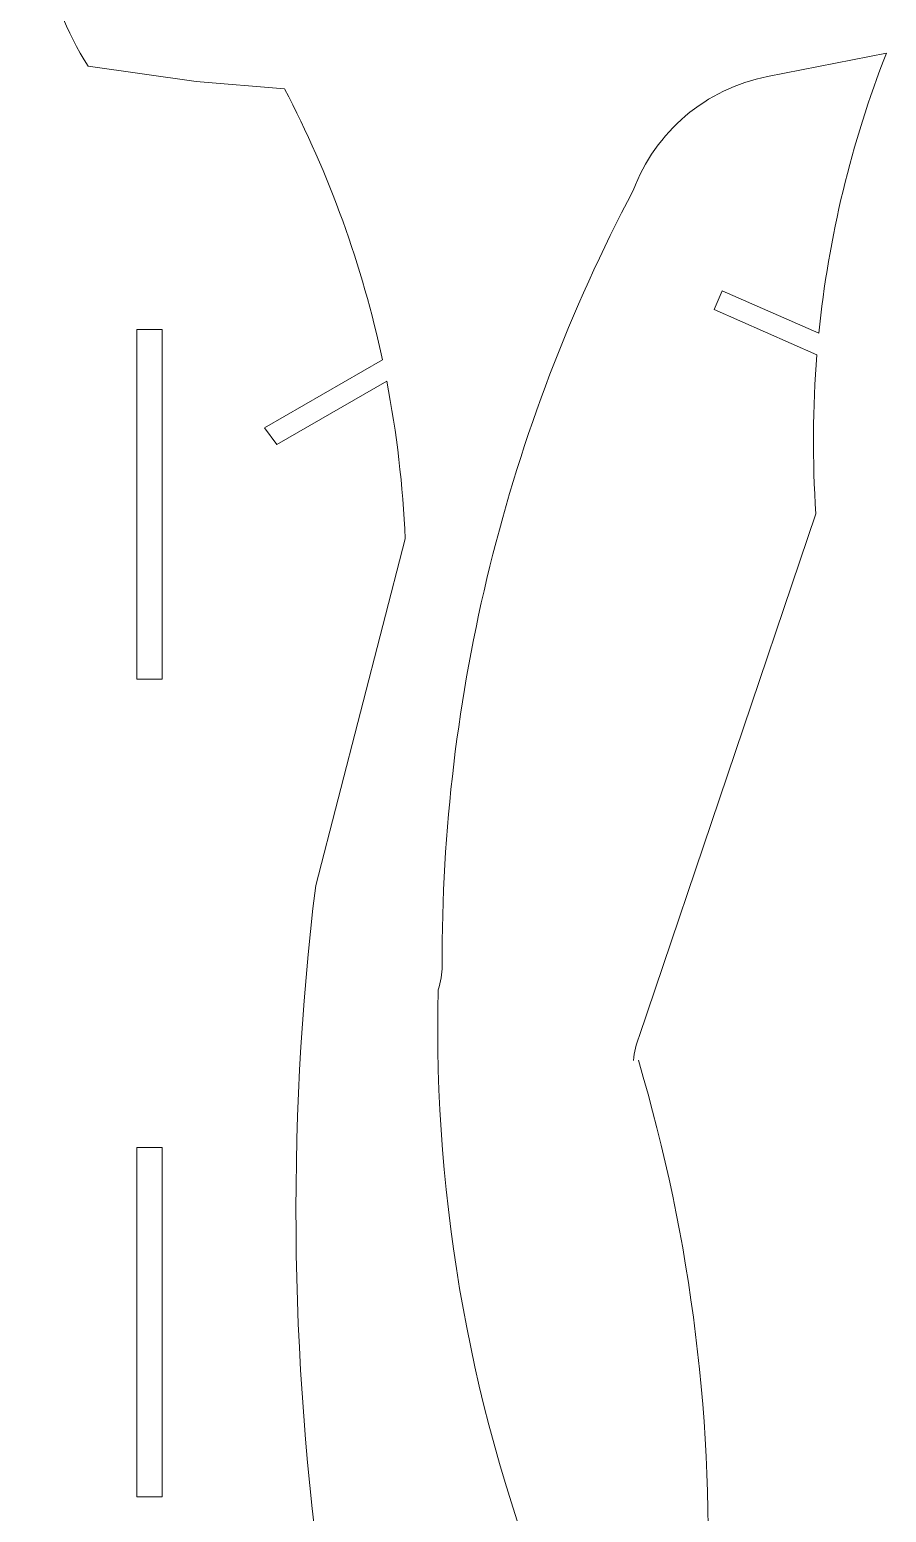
# Model space of a CAD drawing. Header units: millimetres. Extents: x 570 to 650.8, y -8.3 to 42.9.
# Drawn here: x 596.45 to 604.36, y 20.24 to 33.93 of the extents above; entities that cross this region are included whole.
import ezdxf

# ---------------------------------------------------------------- set-up
doc = ezdxf.new("R2010")
doc.units = ezdxf.units.MM
doc.header["$MEASUREMENT"] = 0
doc.layers.add('Layer 1', color=7, linetype='Continuous')

msp = doc.modelspace()

# ---------------------------------------------------------------- linework, layer by layer
at = {"layer": 'Layer 1', "color": 4, "lineweight": 9}
for points in [[(596.60938, 35.73142), (596.44676, 34.99749), (596.58221, 34.22906), (596.98601, 33.59503)], [(604.35714, 33.71621), (604.35714, 33.71621), (603.25924, 33.50093), (603.25924, 33.50093)], [(604.35714, 33.71621), (604.35714, 33.71621), (603.25924, 33.50093), (603.25924, 33.50093)], [(604.35714, 33.71621), (604.35714, 33.71621), (603.25924, 33.50093), (603.25924, 33.50093)], [(604.35714, 33.71621), (604.35714, 33.71621), (603.25924, 33.50093), (603.25924, 33.50093)], [(604.35714, 33.71621), (604.35714, 33.71621), (603.25924, 33.50093), (603.25924, 33.50093)], [(604.35714, 33.71621), (604.35714, 33.71621), (603.25924, 33.50093), (603.25924, 33.50093)], [(604.35714, 33.71621), (604.35714, 33.71621), (603.25924, 33.50093), (603.25924, 33.50093)], [(604.35714, 33.71621), (604.35714, 33.71621), (603.25924, 33.50093), (603.25924, 33.50093)], [(604.35714, 33.71621), (604.35714, 33.71621), (603.25924, 33.50093), (603.25924, 33.50093)], [(604.35714, 33.71621), (604.35714, 33.71621), (603.25924, 33.50093), (603.25924, 33.50093)], [(604.35714, 33.71621), (604.35714, 33.71621), (603.25924, 33.50093), (603.25924, 33.50093)], [(604.35714, 33.71621), (604.35714, 33.71621), (603.25924, 33.50093), (603.25924, 33.50093)], [(604.35714, 33.71621), (604.35714, 33.71621), (603.25924, 33.50093), (603.25924, 33.50093)], [(604.35714, 33.71621), (604.35714, 33.71621), (603.25924, 33.50093), (603.25924, 33.50093)], [(604.35714, 33.71621), (604.35714, 33.71621), (603.25924, 33.50093), (603.25924, 33.50093)], [(604.35714, 33.71621), (604.35714, 33.71621), (603.25924, 33.50093), (603.25924, 33.50093)], [(604.35714, 33.71621), (604.35714, 33.71621), (603.25924, 33.50093), (603.25924, 33.50093)], [(604.35714, 33.71621), (604.35714, 33.71621), (603.25924, 33.50093), (603.25924, 33.50093)], [(604.35714, 33.71621), (604.35714, 33.71621), (603.25924, 33.50093), (603.25924, 33.50093)], [(604.35714, 33.71621), (604.35714, 33.71621), (603.25924, 33.50093), (603.25924, 33.50093)], [(604.35714, 33.71621), (604.35714, 33.71621), (603.25924, 33.50093), (603.25924, 33.50093)], [(604.35714, 33.71621), (604.03314, 32.88657), (603.82337, 32.01679), (603.73368, 31.13066)], [(597.98351, 33.45512), (597.98351, 33.45512), (596.98601, 33.59504), (596.98601, 33.59504)], [(597.98351, 33.45512), (597.98351, 33.45512), (596.98601, 33.59504), (596.98601, 33.59504)], [(597.98351, 33.45512), (597.98351, 33.45512), (596.98601, 33.59504), (596.98601, 33.59504)], [(597.98351, 33.45512), (597.98351, 33.45512), (596.98601, 33.59504), (596.98601, 33.59504)], [(597.98351, 33.45512), (597.98351, 33.45512), (596.98601, 33.59504), (596.98601, 33.59504)], [(597.98351, 33.45512), (597.98351, 33.45512), (596.98601, 33.59504), (596.98601, 33.59504)], [(597.98351, 33.45512), (597.98351, 33.45512), (596.98601, 33.59504), (596.98601, 33.59504)], [(597.98351, 33.45512), (597.98351, 33.45512), (596.98601, 33.59504), (596.98601, 33.59504)], [(597.98351, 33.45512), (597.98351, 33.45512), (596.98601, 33.59504), (596.98601, 33.59504)], [(597.98351, 33.45512), (597.98351, 33.45512), (596.98601, 33.59504), (596.98601, 33.59504)], [(597.98351, 33.45512), (597.98351, 33.45512), (596.98601, 33.59504), (596.98601, 33.59504)], [(597.98351, 33.45512), (597.98351, 33.45512), (596.98601, 33.59504), (596.98601, 33.59504)], [(597.98351, 33.45512), (597.98351, 33.45512), (596.98601, 33.59504), (596.98601, 33.59504)], [(597.98351, 33.45512), (597.98351, 33.45512), (596.98601, 33.59504), (596.98601, 33.59504)], [(597.98351, 33.45512), (597.98351, 33.45512), (596.98601, 33.59504), (596.98601, 33.59504)], [(597.98351, 33.45512), (597.98351, 33.45512), (596.98601, 33.59504), (596.98601, 33.59504)], [(597.98351, 33.45512), (597.98351, 33.45512), (596.98601, 33.59504), (596.98601, 33.59504)], [(597.98351, 33.45512), (597.98351, 33.45512), (596.98601, 33.59504), (596.98601, 33.59504)], [(597.98351, 33.45512), (597.98351, 33.45512), (596.98601, 33.59504), (596.98601, 33.59504)], [(597.98351, 33.45512), (597.98351, 33.45512), (596.98601, 33.59504), (596.98601, 33.59504)], [(597.98351, 33.45512), (597.98351, 33.45512), (596.98601, 33.59504), (596.98601, 33.59504)], [(597.98351, 33.45512), (597.98351, 33.45512), (598.80031, 33.38673), (598.80031, 33.38673)], [(597.98351, 33.45512), (597.98351, 33.45512), (598.80031, 33.38673), (598.80031, 33.38673)], [(597.98351, 33.45512), (597.98351, 33.45512), (598.80031, 33.38673), (598.80031, 33.38673)], [(597.98351, 33.45512), (597.98351, 33.45512), (598.80031, 33.38673), (598.80031, 33.38673)], [(597.98351, 33.45512), (597.98351, 33.45512), (598.80031, 33.38673), (598.80031, 33.38673)], [(597.98351, 33.45512), (597.98351, 33.45512), (598.80031, 33.38673), (598.80031, 33.38673)], [(597.98351, 33.45512), (597.98351, 33.45512), (598.80031, 33.38673), (598.80031, 33.38673)], [(597.98351, 33.45512), (597.98351, 33.45512), (598.80031, 33.38673), (598.80031, 33.38673)], [(597.98351, 33.45512), (597.98351, 33.45512), (598.80031, 33.38673), (598.80031, 33.38673)], [(597.98351, 33.45512), (597.98351, 33.45512), (598.80031, 33.38673), (598.80031, 33.38673)], [(597.98351, 33.45512), (597.98351, 33.45512), (598.80031, 33.38673), (598.80031, 33.38673)], [(597.98351, 33.45512), (597.98351, 33.45512), (598.80031, 33.38673), (598.80031, 33.38673)], [(597.98351, 33.45512), (597.98351, 33.45512), (598.80031, 33.38673), (598.80031, 33.38673)], [(597.98351, 33.45512), (597.98351, 33.45512), (598.80031, 33.38673), (598.80031, 33.38673)], [(597.98351, 33.45512), (597.98351, 33.45512), (598.80031, 33.38673), (598.80031, 33.38673)], [(597.98351, 33.45512), (597.98351, 33.45512), (598.80031, 33.38673), (598.80031, 33.38673)], [(597.98351, 33.45512), (597.98351, 33.45512), (598.80031, 33.38673), (598.80031, 33.38673)], [(597.98351, 33.45512), (597.98351, 33.45512), (598.80031, 33.38673), (598.80031, 33.38673)], [(597.98351, 33.45512), (597.98351, 33.45512), (598.80031, 33.38673), (598.80031, 33.38673)], [(597.98351, 33.45512), (597.98351, 33.45512), (598.80031, 33.38673), (598.80031, 33.38673)], [(597.98351, 33.45512), (597.98351, 33.45512), (598.80031, 33.38673), (598.80031, 33.38673)], [(603.25924, 33.50093), (602.69163, 33.38958), (602.22256, 32.99129), (602.02063, 32.44921)], [(599.70413, 30.88523), (599.51756, 31.75614), (599.21349, 32.59768), (598.80031, 33.38671)], [(602.02064, 32.44921), (600.85252, 30.24457), (600.24616, 27.78579), (600.25533, 25.29077)], [(602.76588, 31.34811), (602.76588, 31.34811), (602.84208, 31.52184), (602.84208, 31.52184)], [(602.76588, 31.34811), (602.76588, 31.34811), (602.84208, 31.52184), (602.84208, 31.52184)], [(602.76588, 31.34811), (602.76588, 31.34811), (602.84208, 31.52184), (602.84208, 31.52184)], [(602.76588, 31.34811), (602.76588, 31.34811), (602.84208, 31.52184), (602.84208, 31.52184)], [(602.76588, 31.34811), (602.76588, 31.34811), (602.84208, 31.52184), (602.84208, 31.52184)], [(602.76588, 31.34811), (602.76588, 31.34811), (602.84208, 31.52184), (602.84208, 31.52184)], [(602.76588, 31.34811), (602.76588, 31.34811), (602.84208, 31.52184), (602.84208, 31.52184)], [(602.76588, 31.34811), (602.76588, 31.34811), (602.84208, 31.52184), (602.84208, 31.52184)], [(602.76588, 31.34811), (602.76588, 31.34811), (602.84208, 31.52184), (602.84208, 31.52184)], [(602.76588, 31.34811), (602.76588, 31.34811), (602.84208, 31.52184), (602.84208, 31.52184)], [(602.76588, 31.34811), (602.76588, 31.34811), (602.84208, 31.52184), (602.84208, 31.52184)], [(602.76588, 31.34811), (602.76588, 31.34811), (602.84208, 31.52184), (602.84208, 31.52184)], [(602.76588, 31.34811), (602.76588, 31.34811), (602.84208, 31.52184), (602.84208, 31.52184)], [(602.76588, 31.34811), (602.76588, 31.34811), (602.84208, 31.52184), (602.84208, 31.52184)], [(602.76588, 31.34811), (602.76588, 31.34811), (602.84208, 31.52184), (602.84208, 31.52184)], [(602.76588, 31.34811), (602.76588, 31.34811), (602.84208, 31.52184), (602.84208, 31.52184)], [(602.76588, 31.34811), (602.76588, 31.34811), (602.84208, 31.52184), (602.84208, 31.52184)], [(602.76588, 31.34811), (602.76588, 31.34811), (602.84208, 31.52184), (602.84208, 31.52184)], [(602.76588, 31.34811), (602.76588, 31.34811), (602.84208, 31.52184), (602.84208, 31.52184)], [(602.76588, 31.34811), (602.76588, 31.34811), (602.84208, 31.52184), (602.84208, 31.52184)], [(602.76588, 31.34811), (602.76588, 31.34811), (602.84208, 31.52184), (602.84208, 31.52184)], [(602.84208, 31.52184), (602.84208, 31.52184), (603.73368, 31.13067), (603.73368, 31.13067)], [(602.84208, 31.52184), (602.84208, 31.52184), (603.73368, 31.13067), (603.73368, 31.13067)], [(602.84208, 31.52184), (602.84208, 31.52184), (603.73368, 31.13067), (603.73368, 31.13067)], [(602.84208, 31.52184), (602.84208, 31.52184), (603.73368, 31.13067), (603.73368, 31.13067)], [(602.84208, 31.52184), (602.84208, 31.52184), (603.73368, 31.13067), (603.73368, 31.13067)], [(602.84208, 31.52184), (602.84208, 31.52184), (603.73368, 31.13067), (603.73368, 31.13067)], [(602.84208, 31.52184), (602.84208, 31.52184), (603.73368, 31.13067), (603.73368, 31.13067)], [(602.84208, 31.52184), (602.84208, 31.52184), (603.73368, 31.13067), (603.73368, 31.13067)], [(602.84208, 31.52184), (602.84208, 31.52184), (603.73368, 31.13067), (603.73368, 31.13067)], [(602.84208, 31.52184), (602.84208, 31.52184), (603.73368, 31.13067), (603.73368, 31.13067)], [(602.84208, 31.52184), (602.84208, 31.52184), (603.73368, 31.13067), (603.73368, 31.13067)], [(602.84208, 31.52184), (602.84208, 31.52184), (603.73368, 31.13067), (603.73368, 31.13067)], [(602.84208, 31.52184), (602.84208, 31.52184), (603.73368, 31.13067), (603.73368, 31.13067)], [(602.84208, 31.52184), (602.84208, 31.52184), (603.73368, 31.13067), (603.73368, 31.13067)], [(602.84208, 31.52184), (602.84208, 31.52184), (603.73368, 31.13067), (603.73368, 31.13067)], [(602.84208, 31.52184), (602.84208, 31.52184), (603.73368, 31.13067), (603.73368, 31.13067)], [(602.84208, 31.52184), (602.84208, 31.52184), (603.73368, 31.13067), (603.73368, 31.13067)], [(602.84208, 31.52184), (602.84208, 31.52184), (603.73368, 31.13067), (603.73368, 31.13067)], [(602.84208, 31.52184), (602.84208, 31.52184), (603.73368, 31.13067), (603.73368, 31.13067)], [(602.84208, 31.52184), (602.84208, 31.52184), (603.73368, 31.13067), (603.73368, 31.13067)], [(602.84208, 31.52184), (602.84208, 31.52184), (603.73368, 31.13067), (603.73368, 31.13067)], [(602.76588, 31.34811), (602.76588, 31.34811), (603.71557, 30.93134), (603.71557, 30.93134)], [(602.76588, 31.34811), (602.76588, 31.34811), (603.71557, 30.93134), (603.71557, 30.93134)], [(602.76588, 31.34811), (602.76588, 31.34811), (603.71557, 30.93134), (603.71557, 30.93134)], [(602.76588, 31.34811), (602.76588, 31.34811), (603.71557, 30.93134), (603.71557, 30.93134)], [(602.76588, 31.34811), (602.76588, 31.34811), (603.71557, 30.93134), (603.71557, 30.93134)], [(602.76588, 31.34811), (602.76588, 31.34811), (603.71557, 30.93134), (603.71557, 30.93134)], [(602.76588, 31.34811), (602.76588, 31.34811), (603.71557, 30.93134), (603.71557, 30.93134)], [(602.76588, 31.34811), (602.76588, 31.34811), (603.71557, 30.93134), (603.71557, 30.93134)], [(602.76588, 31.34811), (602.76588, 31.34811), (603.71557, 30.93134), (603.71557, 30.93134)], [(602.76588, 31.34811), (602.76588, 31.34811), (603.71557, 30.93134), (603.71557, 30.93134)], [(602.76588, 31.34811), (602.76588, 31.34811), (603.71557, 30.93134), (603.71557, 30.93134)], [(602.76588, 31.34811), (602.76588, 31.34811), (603.71557, 30.93134), (603.71557, 30.93134)], [(602.76588, 31.34811), (602.76588, 31.34811), (603.71557, 30.93134), (603.71557, 30.93134)], [(602.76588, 31.34811), (602.76588, 31.34811), (603.71557, 30.93134), (603.71557, 30.93134)], [(602.76588, 31.34811), (602.76588, 31.34811), (603.71557, 30.93134), (603.71557, 30.93134)], [(602.76588, 31.34811), (602.76588, 31.34811), (603.71557, 30.93134), (603.71557, 30.93134)], [(602.76588, 31.34811), (602.76588, 31.34811), (603.71557, 30.93134), (603.71557, 30.93134)], [(602.76588, 31.34811), (602.76588, 31.34811), (603.71557, 30.93134), (603.71557, 30.93134)], [(602.76588, 31.34811), (602.76588, 31.34811), (603.71557, 30.93134), (603.71557, 30.93134)], [(602.76588, 31.34811), (602.76588, 31.34811), (603.71557, 30.93134), (603.71557, 30.93134)], [(602.76588, 31.34811), (602.76588, 31.34811), (603.71557, 30.93134), (603.71557, 30.93134)], [(597.66913, 31.16378), (597.66913, 31.16378), (597.43771, 31.16378), (597.43771, 31.16378)], [(597.66913, 31.16378), (597.66913, 31.16378), (597.43771, 31.16378), (597.43771, 31.16378)], [(597.66913, 31.16378), (597.66913, 31.16378), (597.43771, 31.16378), (597.43771, 31.16378)], [(597.66913, 31.16378), (597.66913, 31.16378), (597.43771, 31.16378), (597.43771, 31.16378)], [(597.66913, 31.16378), (597.66913, 31.16378), (597.43771, 31.16378), (597.43771, 31.16378)], [(597.66913, 31.16378), (597.66913, 31.16378), (597.43771, 31.16378), (597.43771, 31.16378)], [(597.66913, 31.16378), (597.66913, 31.16378), (597.43771, 31.16378), (597.43771, 31.16378)], [(597.66913, 31.16378), (597.66913, 31.16378), (597.43771, 31.16378), (597.43771, 31.16378)], [(597.66913, 31.16378), (597.66913, 31.16378), (597.43771, 31.16378), (597.43771, 31.16378)], [(597.66913, 31.16378), (597.66913, 31.16378), (597.43771, 31.16378), (597.43771, 31.16378)], [(597.66913, 31.16378), (597.66913, 31.16378), (597.43771, 31.16378), (597.43771, 31.16378)], [(597.66913, 31.16378), (597.66913, 31.16378), (597.43771, 31.16378), (597.43771, 31.16378)], [(597.66913, 31.16378), (597.66913, 31.16378), (597.43771, 31.16378), (597.43771, 31.16378)], [(597.66913, 31.16378), (597.66913, 31.16378), (597.43771, 31.16378), (597.43771, 31.16378)], [(597.66913, 31.16378), (597.66913, 31.16378), (597.43771, 31.16378), (597.43771, 31.16378)], [(597.66913, 31.16378), (597.66913, 31.16378), (597.43771, 31.16378), (597.43771, 31.16378)], [(597.66913, 31.16378), (597.66913, 31.16378), (597.43771, 31.16378), (597.43771, 31.16378)], [(597.66913, 31.16378), (597.66913, 31.16378), (597.43771, 31.16378), (597.43771, 31.16378)], [(597.66913, 31.16378), (597.66913, 31.16378), (597.43771, 31.16378), (597.43771, 31.16378)], [(597.66913, 31.16378), (597.66913, 31.16378), (597.43771, 31.16378), (597.43771, 31.16378)], [(597.66913, 31.16378), (597.66913, 31.16378), (597.43771, 31.16378), (597.43771, 31.16378)], [(597.43771, 31.16378), (597.43771, 31.16378), (597.43771, 27.93766), (597.43771, 27.93766)], [(597.43771, 31.16378), (597.43771, 31.16378), (597.43771, 27.93766), (597.43771, 27.93766)], [(597.43771, 31.16378), (597.43771, 31.16378), (597.43771, 27.93766), (597.43771, 27.93766)], [(597.43771, 31.16378), (597.43771, 31.16378), (597.43771, 27.93766), (597.43771, 27.93766)], [(597.43771, 31.16378), (597.43771, 31.16378), (597.43771, 27.93766), (597.43771, 27.93766)], [(597.43771, 31.16378), (597.43771, 31.16378), (597.43771, 27.93766), (597.43771, 27.93766)], [(597.43771, 31.16378), (597.43771, 31.16378), (597.43771, 27.93766), (597.43771, 27.93766)], [(597.43771, 31.16378), (597.43771, 31.16378), (597.43771, 27.93766), (597.43771, 27.93766)], [(597.43771, 31.16378), (597.43771, 31.16378), (597.43771, 27.93766), (597.43771, 27.93766)], [(597.43771, 31.16378), (597.43771, 31.16378), (597.43771, 27.93766), (597.43771, 27.93766)], [(597.43771, 31.16378), (597.43771, 31.16378), (597.43771, 27.93766), (597.43771, 27.93766)], [(597.43771, 31.16378), (597.43771, 31.16378), (597.43771, 27.93766), (597.43771, 27.93766)], [(597.43771, 31.16378), (597.43771, 31.16378), (597.43771, 27.93766), (597.43771, 27.93766)], [(597.43771, 31.16378), (597.43771, 31.16378), (597.43771, 27.93766), (597.43771, 27.93766)], [(597.43771, 31.16378), (597.43771, 31.16378), (597.43771, 27.93766), (597.43771, 27.93766)], [(597.43771, 31.16378), (597.43771, 31.16378), (597.43771, 27.93766), (597.43771, 27.93766)], [(597.43771, 31.16378), (597.43771, 31.16378), (597.43771, 27.93766), (597.43771, 27.93766)], [(597.43771, 31.16378), (597.43771, 31.16378), (597.43771, 27.93766), (597.43771, 27.93766)], [(597.43771, 31.16378), (597.43771, 31.16378), (597.43771, 27.93766), (597.43771, 27.93766)], [(597.43771, 31.16378), (597.43771, 31.16378), (597.43771, 27.93766), (597.43771, 27.93766)], [(597.43771, 31.16378), (597.43771, 31.16378), (597.43771, 27.93766), (597.43771, 27.93766)], [(597.66913, 31.16378), (597.66913, 31.16378), (597.66913, 27.93766), (597.66913, 27.93766)], [(597.66913, 31.16378), (597.66913, 31.16378), (597.66913, 27.93766), (597.66913, 27.93766)], [(597.66913, 31.16378), (597.66913, 31.16378), (597.66913, 27.93766), (597.66913, 27.93766)], [(597.66913, 31.16378), (597.66913, 31.16378), (597.66913, 27.93766), (597.66913, 27.93766)], [(597.66913, 31.16378), (597.66913, 31.16378), (597.66913, 27.93766), (597.66913, 27.93766)], [(597.66913, 31.16378), (597.66913, 31.16378), (597.66913, 27.93766), (597.66913, 27.93766)], [(597.66913, 31.16378), (597.66913, 31.16378), (597.66913, 27.93766), (597.66913, 27.93766)], [(597.66913, 31.16378), (597.66913, 31.16378), (597.66913, 27.93766), (597.66913, 27.93766)], [(597.66913, 31.16378), (597.66913, 31.16378), (597.66913, 27.93766), (597.66913, 27.93766)], [(597.66913, 31.16378), (597.66913, 31.16378), (597.66913, 27.93766), (597.66913, 27.93766)], [(597.66913, 31.16378), (597.66913, 31.16378), (597.66913, 27.93766), (597.66913, 27.93766)], [(597.66913, 31.16378), (597.66913, 31.16378), (597.66913, 27.93766), (597.66913, 27.93766)], [(597.66913, 31.16378), (597.66913, 31.16378), (597.66913, 27.93766), (597.66913, 27.93766)], [(597.66913, 31.16378), (597.66913, 31.16378), (597.66913, 27.93766), (597.66913, 27.93766)], [(597.66913, 31.16378), (597.66913, 31.16378), (597.66913, 27.93766), (597.66913, 27.93766)], [(597.66913, 31.16378), (597.66913, 31.16378), (597.66913, 27.93766), (597.66913, 27.93766)], [(597.66913, 31.16378), (597.66913, 31.16378), (597.66913, 27.93766), (597.66913, 27.93766)], [(597.66913, 31.16378), (597.66913, 31.16378), (597.66913, 27.93766), (597.66913, 27.93766)], [(597.66913, 31.16378), (597.66913, 31.16378), (597.66913, 27.93766), (597.66913, 27.93766)], [(597.66913, 31.16378), (597.66913, 31.16378), (597.66913, 27.93766), (597.66913, 27.93766)], [(597.66913, 31.16378), (597.66913, 31.16378), (597.66913, 27.93766), (597.66913, 27.93766)], [(599.70413, 30.88523), (599.70413, 30.88523), (598.61417, 30.25603), (598.61417, 30.25603)], [(599.70413, 30.88523), (599.70413, 30.88523), (598.61417, 30.25603), (598.61417, 30.25603)], [(599.70413, 30.88523), (599.70413, 30.88523), (598.61417, 30.25603), (598.61417, 30.25603)], [(599.70413, 30.88523), (599.70413, 30.88523), (598.61417, 30.25603), (598.61417, 30.25603)], [(599.70413, 30.88523), (599.70413, 30.88523), (598.61417, 30.25603), (598.61417, 30.25603)], [(599.70413, 30.88523), (599.70413, 30.88523), (598.61417, 30.25603), (598.61417, 30.25603)], [(599.70413, 30.88523), (599.70413, 30.88523), (598.61417, 30.25603), (598.61417, 30.25603)], [(599.70413, 30.88523), (599.70413, 30.88523), (598.61417, 30.25603), (598.61417, 30.25603)], [(599.70413, 30.88523), (599.70413, 30.88523), (598.61417, 30.25603), (598.61417, 30.25603)], [(599.70413, 30.88523), (599.70413, 30.88523), (598.61417, 30.25603), (598.61417, 30.25603)], [(599.70413, 30.88523), (599.70413, 30.88523), (598.61417, 30.25603), (598.61417, 30.25603)], [(599.70413, 30.88523), (599.70413, 30.88523), (598.61417, 30.25603), (598.61417, 30.25603)], [(599.70413, 30.88523), (599.70413, 30.88523), (598.61417, 30.25603), (598.61417, 30.25603)], [(599.70413, 30.88523), (599.70413, 30.88523), (598.61417, 30.25603), (598.61417, 30.25603)], [(599.70413, 30.88523), (599.70413, 30.88523), (598.61417, 30.25603), (598.61417, 30.25603)], [(599.70413, 30.88523), (599.70413, 30.88523), (598.61417, 30.25603), (598.61417, 30.25603)], [(599.70413, 30.88523), (599.70413, 30.88523), (598.61417, 30.25603), (598.61417, 30.25603)], [(599.70413, 30.88523), (599.70413, 30.88523), (598.61417, 30.25603), (598.61417, 30.25603)], [(599.70413, 30.88523), (599.70413, 30.88523), (598.61417, 30.25603), (598.61417, 30.25603)], [(599.70413, 30.88523), (599.70413, 30.88523), (598.61417, 30.25603), (598.61417, 30.25603)], [(599.70413, 30.88523), (599.70413, 30.88523), (598.61417, 30.25603), (598.61417, 30.25603)], [(603.71557, 30.93134), (603.67618, 30.44293), (603.67334, 29.95228), (603.70713, 29.46343)], [(599.74404, 30.68919), (599.74404, 30.68919), (598.72988, 30.10368), (598.72988, 30.10368)], [(599.74404, 30.68919), (599.74404, 30.68919), (598.72988, 30.10368), (598.72988, 30.10368)], [(599.74404, 30.68919), (599.74404, 30.68919), (598.72988, 30.10368), (598.72988, 30.10368)], [(599.74404, 30.68919), (599.74404, 30.68919), (598.72988, 30.10368), (598.72988, 30.10368)], [(599.74404, 30.68919), (599.74404, 30.68919), (598.72988, 30.10368), (598.72988, 30.10368)], [(599.74404, 30.68919), (599.74404, 30.68919), (598.72988, 30.10368), (598.72988, 30.10368)], [(599.74404, 30.68919), (599.74404, 30.68919), (598.72988, 30.10368), (598.72988, 30.10368)], [(599.74404, 30.68919), (599.74404, 30.68919), (598.72988, 30.10368), (598.72988, 30.10368)], [(599.74404, 30.68919), (599.74404, 30.68919), (598.72988, 30.10368), (598.72988, 30.10368)], [(599.74404, 30.68919), (599.74404, 30.68919), (598.72988, 30.10368), (598.72988, 30.10368)], [(599.74404, 30.68919), (599.74404, 30.68919), (598.72988, 30.10368), (598.72988, 30.10368)], [(599.74404, 30.68919), (599.74404, 30.68919), (598.72988, 30.10368), (598.72988, 30.10368)], [(599.74404, 30.68919), (599.74404, 30.68919), (598.72988, 30.10368), (598.72988, 30.10368)], [(599.74404, 30.68919), (599.74404, 30.68919), (598.72988, 30.10368), (598.72988, 30.10368)], [(599.74404, 30.68919), (599.74404, 30.68919), (598.72988, 30.10368), (598.72988, 30.10368)], [(599.74404, 30.68919), (599.74404, 30.68919), (598.72988, 30.10368), (598.72988, 30.10368)], [(599.74404, 30.68919), (599.74404, 30.68919), (598.72988, 30.10368), (598.72988, 30.10368)], [(599.74404, 30.68919), (599.74404, 30.68919), (598.72988, 30.10368), (598.72988, 30.10368)], [(599.74404, 30.68919), (599.74404, 30.68919), (598.72988, 30.10368), (598.72988, 30.10368)], [(599.74404, 30.68919), (599.74404, 30.68919), (598.72988, 30.10368), (598.72988, 30.10368)], [(599.74404, 30.68919), (599.74404, 30.68919), (598.72988, 30.10368), (598.72988, 30.10368)], [(599.91381, 29.23118), (599.89362, 29.72074), (599.83684, 30.20809), (599.74403, 30.68919)], [(598.61417, 30.25603), (598.61417, 30.25603), (598.72988, 30.10368), (598.72988, 30.10368)], [(598.61417, 30.25603), (598.61417, 30.25603), (598.72988, 30.10368), (598.72988, 30.10368)], [(598.61417, 30.25603), (598.61417, 30.25603), (598.72988, 30.10368), (598.72988, 30.10368)], [(598.61417, 30.25603), (598.61417, 30.25603), (598.72988, 30.10368), (598.72988, 30.10368)], [(598.61417, 30.25603), (598.61417, 30.25603), (598.72988, 30.10368), (598.72988, 30.10368)], [(598.61417, 30.25603), (598.61417, 30.25603), (598.72988, 30.10368), (598.72988, 30.10368)], [(598.61417, 30.25603), (598.61417, 30.25603), (598.72988, 30.10368), (598.72988, 30.10368)], [(598.61417, 30.25603), (598.61417, 30.25603), (598.72988, 30.10368), (598.72988, 30.10368)], [(598.61417, 30.25603), (598.61417, 30.25603), (598.72988, 30.10368), (598.72988, 30.10368)], [(598.61417, 30.25603), (598.61417, 30.25603), (598.72988, 30.10368), (598.72988, 30.10368)], [(598.61417, 30.25603), (598.61417, 30.25603), (598.72988, 30.10368), (598.72988, 30.10368)], [(598.61417, 30.25603), (598.61417, 30.25603), (598.72988, 30.10368), (598.72988, 30.10368)], [(598.61417, 30.25603), (598.61417, 30.25603), (598.72988, 30.10368), (598.72988, 30.10368)], [(598.61417, 30.25603), (598.61417, 30.25603), (598.72988, 30.10368), (598.72988, 30.10368)], [(598.61417, 30.25603), (598.61417, 30.25603), (598.72988, 30.10368), (598.72988, 30.10368)], [(598.61417, 30.25603), (598.61417, 30.25603), (598.72988, 30.10368), (598.72988, 30.10368)], [(598.61417, 30.25603), (598.61417, 30.25603), (598.72988, 30.10368), (598.72988, 30.10368)], [(598.61417, 30.25603), (598.61417, 30.25603), (598.72988, 30.10368), (598.72988, 30.10368)], [(598.61417, 30.25603), (598.61417, 30.25603), (598.72988, 30.10368), (598.72988, 30.10368)], [(598.61417, 30.25603), (598.61417, 30.25603), (598.72988, 30.10368), (598.72988, 30.10368)], [(598.61417, 30.25603), (598.61417, 30.25603), (598.72988, 30.10368), (598.72988, 30.10368)], [(603.70714, 29.46344), (603.70714, 29.46344), (602.07553, 24.63804), (602.07553, 24.63804)], [(603.70714, 29.46344), (603.70714, 29.46344), (602.07553, 24.63804), (602.07553, 24.63804)], [(603.70714, 29.46344), (603.70714, 29.46344), (602.07553, 24.63804), (602.07553, 24.63804)], [(603.70714, 29.46344), (603.70714, 29.46344), (602.07553, 24.63804), (602.07553, 24.63804)], [(603.70714, 29.46344), (603.70714, 29.46344), (602.07553, 24.63804), (602.07553, 24.63804)], [(603.70714, 29.46344), (603.70714, 29.46344), (602.07553, 24.63804), (602.07553, 24.63804)], [(603.70714, 29.46344), (603.70714, 29.46344), (602.07553, 24.63804), (602.07553, 24.63804)], [(603.70714, 29.46344), (603.70714, 29.46344), (602.07553, 24.63804), (602.07553, 24.63804)], [(603.70714, 29.46344), (603.70714, 29.46344), (602.07553, 24.63804), (602.07553, 24.63804)], [(603.70714, 29.46344), (603.70714, 29.46344), (602.07553, 24.63804), (602.07553, 24.63804)], [(603.70714, 29.46344), (603.70714, 29.46344), (602.07553, 24.63804), (602.07553, 24.63804)], [(603.70714, 29.46344), (603.70714, 29.46344), (602.07553, 24.63804), (602.07553, 24.63804)], [(603.70714, 29.46344), (603.70714, 29.46344), (602.07553, 24.63804), (602.07553, 24.63804)], [(603.70714, 29.46344), (603.70714, 29.46344), (602.07553, 24.63804), (602.07553, 24.63804)], [(603.70714, 29.46344), (603.70714, 29.46344), (602.07553, 24.63804), (602.07553, 24.63804)], [(603.70714, 29.46344), (603.70714, 29.46344), (602.07553, 24.63804), (602.07553, 24.63804)], [(603.70714, 29.46344), (603.70714, 29.46344), (602.07553, 24.63804), (602.07553, 24.63804)], [(603.70714, 29.46344), (603.70714, 29.46344), (602.07553, 24.63804), (602.07553, 24.63804)], [(603.70714, 29.46344), (603.70714, 29.46344), (602.07553, 24.63804), (602.07553, 24.63804)], [(603.70714, 29.46344), (603.70714, 29.46344), (602.07553, 24.63804), (602.07553, 24.63804)], [(603.70714, 29.46344), (603.70714, 29.46344), (602.07553, 24.63804), (602.07553, 24.63804)], [(599.08779, 26.03094), (599.08779, 26.03094), (599.91381, 29.23118), (599.91381, 29.23118)], [(599.08779, 26.03094), (599.08779, 26.03094), (599.91381, 29.23118), (599.91381, 29.23118)], [(599.08779, 26.03094), (599.08779, 26.03094), (599.91381, 29.23118), (599.91381, 29.23118)], [(599.08779, 26.03094), (599.08779, 26.03094), (599.91381, 29.23118), (599.91381, 29.23118)], [(599.08779, 26.03094), (599.08779, 26.03094), (599.91381, 29.23118), (599.91381, 29.23118)], [(599.08779, 26.03094), (599.08779, 26.03094), (599.91381, 29.23118), (599.91381, 29.23118)], [(599.08779, 26.03094), (599.08779, 26.03094), (599.91381, 29.23118), (599.91381, 29.23118)], [(599.08779, 26.03094), (599.08779, 26.03094), (599.91381, 29.23118), (599.91381, 29.23118)], [(599.08779, 26.03094), (599.08779, 26.03094), (599.91381, 29.23118), (599.91381, 29.23118)], [(599.08779, 26.03094), (599.08779, 26.03094), (599.91381, 29.23118), (599.91381, 29.23118)], [(599.08779, 26.03094), (599.08779, 26.03094), (599.91381, 29.23118), (599.91381, 29.23118)], [(599.08779, 26.03094), (599.08779, 26.03094), (599.91381, 29.23118), (599.91381, 29.23118)], [(599.08779, 26.03094), (599.08779, 26.03094), (599.91381, 29.23118), (599.91381, 29.23118)], [(599.08779, 26.03094), (599.08779, 26.03094), (599.91381, 29.23118), (599.91381, 29.23118)], [(599.08779, 26.03094), (599.08779, 26.03094), (599.91381, 29.23118), (599.91381, 29.23118)], [(599.08779, 26.03094), (599.08779, 26.03094), (599.91381, 29.23118), (599.91381, 29.23118)], [(599.08779, 26.03094), (599.08779, 26.03094), (599.91381, 29.23118), (599.91381, 29.23118)], [(599.08779, 26.03094), (599.08779, 26.03094), (599.91381, 29.23118), (599.91381, 29.23118)], [(599.08779, 26.03094), (599.08779, 26.03094), (599.91381, 29.23118), (599.91381, 29.23118)], [(599.08779, 26.03094), (599.08779, 26.03094), (599.91381, 29.23118), (599.91381, 29.23118)], [(599.08779, 26.03094), (599.08779, 26.03094), (599.91381, 29.23118), (599.91381, 29.23118)], [(597.43771, 27.93766), (597.43771, 27.93766), (597.66913, 27.93766), (597.66913, 27.93766)], [(597.43771, 27.93766), (597.43771, 27.93766), (597.66913, 27.93766), (597.66913, 27.93766)], [(597.43771, 27.93766), (597.43771, 27.93766), (597.66913, 27.93766), (597.66913, 27.93766)], [(597.43771, 27.93766), (597.43771, 27.93766), (597.66913, 27.93766), (597.66913, 27.93766)], [(597.43771, 27.93766), (597.43771, 27.93766), (597.66913, 27.93766), (597.66913, 27.93766)], [(597.43771, 27.93766), (597.43771, 27.93766), (597.66913, 27.93766), (597.66913, 27.93766)], [(597.43771, 27.93766), (597.43771, 27.93766), (597.66913, 27.93766), (597.66913, 27.93766)], [(597.43771, 27.93766), (597.43771, 27.93766), (597.66913, 27.93766), (597.66913, 27.93766)], [(597.43771, 27.93766), (597.43771, 27.93766), (597.66913, 27.93766), (597.66913, 27.93766)], [(597.43771, 27.93766), (597.43771, 27.93766), (597.66913, 27.93766), (597.66913, 27.93766)], [(597.43771, 27.93766), (597.43771, 27.93766), (597.66913, 27.93766), (597.66913, 27.93766)], [(597.43771, 27.93766), (597.43771, 27.93766), (597.66913, 27.93766), (597.66913, 27.93766)], [(597.43771, 27.93766), (597.43771, 27.93766), (597.66913, 27.93766), (597.66913, 27.93766)], [(597.43771, 27.93766), (597.43771, 27.93766), (597.66913, 27.93766), (597.66913, 27.93766)], [(597.43771, 27.93766), (597.43771, 27.93766), (597.66913, 27.93766), (597.66913, 27.93766)], [(597.43771, 27.93766), (597.43771, 27.93766), (597.66913, 27.93766), (597.66913, 27.93766)], [(597.43771, 27.93766), (597.43771, 27.93766), (597.66913, 27.93766), (597.66913, 27.93766)], [(597.43771, 27.93766), (597.43771, 27.93766), (597.66913, 27.93766), (597.66913, 27.93766)], [(597.43771, 27.93766), (597.43771, 27.93766), (597.66913, 27.93766), (597.66913, 27.93766)], [(597.43771, 27.93766), (597.43771, 27.93766), (597.66913, 27.93766), (597.66913, 27.93766)], [(597.43771, 27.93766), (597.43771, 27.93766), (597.66913, 27.93766), (597.66913, 27.93766)], [(599.08779, 26.03094), (598.81253, 23.76688), (598.84921, 21.47574), (599.19673, 19.22163)], [(600.21809, 25.06892), (600.24304, 25.14024), (600.25533, 25.21523), (600.25533, 25.29077)], [(600.21809, 25.06892), (600.17342, 23.09439), (600.52957, 21.13126), (601.26503, 19.29832)], [(602.07553, 24.63804), (602.04559, 24.56772), (602.02796, 24.49274), (602.02346, 24.41646)], [(602.69501, 19.30327), (602.77379, 21.03112), (602.56157, 22.75989), (602.06728, 24.41747)], [(597.66913, 23.61204), (597.66913, 23.61204), (597.43771, 23.61204), (597.43771, 23.61204)], [(597.66913, 23.61204), (597.66913, 23.61204), (597.43771, 23.61204), (597.43771, 23.61204)], [(597.66913, 23.61204), (597.66913, 23.61204), (597.43771, 23.61204), (597.43771, 23.61204)], [(597.66913, 23.61204), (597.66913, 23.61204), (597.43771, 23.61204), (597.43771, 23.61204)], [(597.66913, 23.61204), (597.66913, 23.61204), (597.43771, 23.61204), (597.43771, 23.61204)], [(597.66913, 23.61204), (597.66913, 23.61204), (597.43771, 23.61204), (597.43771, 23.61204)], [(597.66913, 23.61204), (597.66913, 23.61204), (597.43771, 23.61204), (597.43771, 23.61204)], [(597.66913, 23.61204), (597.66913, 23.61204), (597.43771, 23.61204), (597.43771, 23.61204)], [(597.66913, 23.61204), (597.66913, 23.61204), (597.43771, 23.61204), (597.43771, 23.61204)], [(597.66913, 23.61204), (597.66913, 23.61204), (597.43771, 23.61204), (597.43771, 23.61204)], [(597.66913, 23.61204), (597.66913, 23.61204), (597.43771, 23.61204), (597.43771, 23.61204)], [(597.66913, 23.61204), (597.66913, 23.61204), (597.43771, 23.61204), (597.43771, 23.61204)], [(597.66913, 23.61204), (597.66913, 23.61204), (597.43771, 23.61204), (597.43771, 23.61204)], [(597.66913, 23.61204), (597.66913, 23.61204), (597.43771, 23.61204), (597.43771, 23.61204)], [(597.66913, 23.61204), (597.66913, 23.61204), (597.43771, 23.61204), (597.43771, 23.61204)], [(597.66913, 23.61204), (597.66913, 23.61204), (597.43771, 23.61204), (597.43771, 23.61204)], [(597.66913, 23.61204), (597.66913, 23.61204), (597.43771, 23.61204), (597.43771, 23.61204)], [(597.66913, 23.61204), (597.66913, 23.61204), (597.43771, 23.61204), (597.43771, 23.61204)], [(597.66913, 23.61204), (597.66913, 23.61204), (597.43771, 23.61204), (597.43771, 23.61204)], [(597.66913, 23.61204), (597.66913, 23.61204), (597.43771, 23.61204), (597.43771, 23.61204)], [(597.66913, 23.61204), (597.66913, 23.61204), (597.43771, 23.61204), (597.43771, 23.61204)], [(597.43771, 23.61204), (597.43771, 23.61204), (597.43771, 20.38576), (597.43771, 20.38576)], [(597.43771, 23.61204), (597.43771, 23.61204), (597.43771, 20.38576), (597.43771, 20.38576)], [(597.43771, 23.61204), (597.43771, 23.61204), (597.43771, 20.38576), (597.43771, 20.38576)], [(597.43771, 23.61204), (597.43771, 23.61204), (597.43771, 20.38576), (597.43771, 20.38576)], [(597.43771, 23.61204), (597.43771, 23.61204), (597.43771, 20.38576), (597.43771, 20.38576)], [(597.43771, 23.61204), (597.43771, 23.61204), (597.43771, 20.38576), (597.43771, 20.38576)], [(597.43771, 23.61204), (597.43771, 23.61204), (597.43771, 20.38576), (597.43771, 20.38576)], [(597.43771, 23.61204), (597.43771, 23.61204), (597.43771, 20.38576), (597.43771, 20.38576)], [(597.43771, 23.61204), (597.43771, 23.61204), (597.43771, 20.38576), (597.43771, 20.38576)], [(597.43771, 23.61204), (597.43771, 23.61204), (597.43771, 20.38576), (597.43771, 20.38576)], [(597.43771, 23.61204), (597.43771, 23.61204), (597.43771, 20.38576), (597.43771, 20.38576)], [(597.43771, 23.61204), (597.43771, 23.61204), (597.43771, 20.38576), (597.43771, 20.38576)], [(597.43771, 23.61204), (597.43771, 23.61204), (597.43771, 20.38576), (597.43771, 20.38576)], [(597.43771, 23.61204), (597.43771, 23.61204), (597.43771, 20.38576), (597.43771, 20.38576)], [(597.43771, 23.61204), (597.43771, 23.61204), (597.43771, 20.38576), (597.43771, 20.38576)], [(597.43771, 23.61204), (597.43771, 23.61204), (597.43771, 20.38576), (597.43771, 20.38576)], [(597.43771, 23.61204), (597.43771, 23.61204), (597.43771, 20.38576), (597.43771, 20.38576)], [(597.43771, 23.61204), (597.43771, 23.61204), (597.43771, 20.38576), (597.43771, 20.38576)], [(597.43771, 23.61204), (597.43771, 23.61204), (597.43771, 20.38576), (597.43771, 20.38576)], [(597.43771, 23.61204), (597.43771, 23.61204), (597.43771, 20.38576), (597.43771, 20.38576)], [(597.43771, 23.61204), (597.43771, 23.61204), (597.43771, 20.38576), (597.43771, 20.38576)], [(597.66913, 23.61204), (597.66913, 23.61204), (597.66913, 20.38576), (597.66913, 20.38576)], [(597.66913, 23.61204), (597.66913, 23.61204), (597.66913, 20.38576), (597.66913, 20.38576)], [(597.66913, 23.61204), (597.66913, 23.61204), (597.66913, 20.38576), (597.66913, 20.38576)], [(597.66913, 23.61204), (597.66913, 23.61204), (597.66913, 20.38576), (597.66913, 20.38576)], [(597.66913, 23.61204), (597.66913, 23.61204), (597.66913, 20.38576), (597.66913, 20.38576)], [(597.66913, 23.61204), (597.66913, 23.61204), (597.66913, 20.38576), (597.66913, 20.38576)], [(597.66913, 23.61204), (597.66913, 23.61204), (597.66913, 20.38576), (597.66913, 20.38576)], [(597.66913, 23.61204), (597.66913, 23.61204), (597.66913, 20.38576), (597.66913, 20.38576)], [(597.66913, 23.61204), (597.66913, 23.61204), (597.66913, 20.38576), (597.66913, 20.38576)], [(597.66913, 23.61204), (597.66913, 23.61204), (597.66913, 20.38576), (597.66913, 20.38576)], [(597.66913, 23.61204), (597.66913, 23.61204), (597.66913, 20.38576), (597.66913, 20.38576)], [(597.66913, 23.61204), (597.66913, 23.61204), (597.66913, 20.38576), (597.66913, 20.38576)], [(597.66913, 23.61204), (597.66913, 23.61204), (597.66913, 20.38576), (597.66913, 20.38576)], [(597.66913, 23.61204), (597.66913, 23.61204), (597.66913, 20.38576), (597.66913, 20.38576)], [(597.66913, 23.61204), (597.66913, 23.61204), (597.66913, 20.38576), (597.66913, 20.38576)], [(597.66913, 23.61204), (597.66913, 23.61204), (597.66913, 20.38576), (597.66913, 20.38576)], [(597.66913, 23.61204), (597.66913, 23.61204), (597.66913, 20.38576), (597.66913, 20.38576)], [(597.66913, 23.61204), (597.66913, 23.61204), (597.66913, 20.38576), (597.66913, 20.38576)], [(597.66913, 23.61204), (597.66913, 23.61204), (597.66913, 20.38576), (597.66913, 20.38576)], [(597.66913, 23.61204), (597.66913, 23.61204), (597.66913, 20.38576), (597.66913, 20.38576)], [(597.66913, 23.61204), (597.66913, 23.61204), (597.66913, 20.38576), (597.66913, 20.38576)], [(597.43771, 20.38576), (597.43771, 20.38576), (597.66913, 20.38576), (597.66913, 20.38576)], [(597.43771, 20.38576), (597.43771, 20.38576), (597.66913, 20.38576), (597.66913, 20.38576)], [(597.43771, 20.38576), (597.43771, 20.38576), (597.66913, 20.38576), (597.66913, 20.38576)], [(597.43771, 20.38576), (597.43771, 20.38576), (597.66913, 20.38576), (597.66913, 20.38576)], [(597.43771, 20.38576), (597.43771, 20.38576), (597.66913, 20.38576), (597.66913, 20.38576)], [(597.43771, 20.38576), (597.43771, 20.38576), (597.66913, 20.38576), (597.66913, 20.38576)], [(597.43771, 20.38576), (597.43771, 20.38576), (597.66913, 20.38576), (597.66913, 20.38576)], [(597.43771, 20.38576), (597.43771, 20.38576), (597.66913, 20.38576), (597.66913, 20.38576)], [(597.43771, 20.38576), (597.43771, 20.38576), (597.66913, 20.38576), (597.66913, 20.38576)], [(597.43771, 20.38576), (597.43771, 20.38576), (597.66913, 20.38576), (597.66913, 20.38576)], [(597.43771, 20.38576), (597.43771, 20.38576), (597.66913, 20.38576), (597.66913, 20.38576)], [(597.43771, 20.38576), (597.43771, 20.38576), (597.66913, 20.38576), (597.66913, 20.38576)], [(597.43771, 20.38576), (597.43771, 20.38576), (597.66913, 20.38576), (597.66913, 20.38576)], [(597.43771, 20.38576), (597.43771, 20.38576), (597.66913, 20.38576), (597.66913, 20.38576)], [(597.43771, 20.38576), (597.43771, 20.38576), (597.66913, 20.38576), (597.66913, 20.38576)], [(597.43771, 20.38576), (597.43771, 20.38576), (597.66913, 20.38576), (597.66913, 20.38576)], [(597.43771, 20.38576), (597.43771, 20.38576), (597.66913, 20.38576), (597.66913, 20.38576)], [(597.43771, 20.38576), (597.43771, 20.38576), (597.66913, 20.38576), (597.66913, 20.38576)], [(597.43771, 20.38576), (597.43771, 20.38576), (597.66913, 20.38576), (597.66913, 20.38576)], [(597.43771, 20.38576), (597.43771, 20.38576), (597.66913, 20.38576), (597.66913, 20.38576)], [(597.43771, 20.38576), (597.43771, 20.38576), (597.66913, 20.38576), (597.66913, 20.38576)]]:
    msp.add_open_spline(points, degree=3, dxfattribs=at)

doc.saveas('drawing.dxf')
